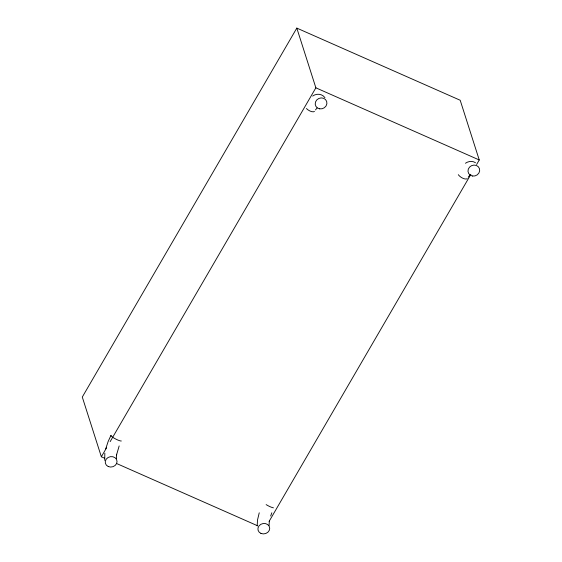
<?xml version="1.0" encoding="UTF-8"?>
<svg xmlns="http://www.w3.org/2000/svg" width="562" height="562" viewBox="0 0 562 562"><rect width="100%" height="100%" fill="white"/><g stroke="black" fill="none" stroke-linecap="round" stroke-linejoin="round"><path stroke-width="0.84" d="M104.827 453.183L104.729 460.376M269.31 521.107L269.079 525.463M105.719 448.855L108.164 441.437L110.918 435.508M259.244 512.79L257.501 520.033L257.192 525.948M119.172 445.926L116.467 455.178L116.636 454.251L116.411 458.613M270.666 516.007L271.839 512.783M476.604 164.518L479.246 159.973L460.194 100.254L296.813 28.1L82.291 397.06L101.35 456.773L104.553 458.185M101.35 456.773L106.632 447.682M110.159 441.62L315.872 87.82L296.813 28.1M269.128 521.353L470.879 174.368M315.486 109.941L317.073 107.932M468.258 177.121L469.853 175.119M312.655 96.074C316.364 93.222 322.209 93.685 324.948 97.669M465.434 163.254C468.294 161.196 472.537 160.627 475.515 162.762M315.872 87.82L479.246 159.973M116.566 463.495L257.515 525.744M273.441 507.837A5.95 1.012 27.1 0 1 266.135 504.613M121.329 440.994A5.95 1.012 27.1 0 1 114.732 438.508A5.95 1.012 27.1 0 1 111.135 435.325M314.474 111.452A5.95 2.712 33.6 0 1 306.416 108.536M467.254 178.632A5.95 2.712 33.6 0 1 462.947 178.294A5.95 2.712 33.6 0 1 458.304 174.684M260.923 533.394A5.95 5.199 -12.7 0 0 269.718 528.301A5.95 5.199 -12.7 0 0 260.775 524.346A5.95 5.199 -12.7 0 0 260.923 533.394M108.248 466.537A5.95 5.199 -12.7 0 0 117.044 461.444A5.95 5.199 -12.7 0 0 108.101 457.489A5.95 5.199 -12.7 0 0 108.248 466.537M319.708 108.845A5.95 5.423 -23.6 0 0 326.684 101.476A5.95 5.423 -23.6 0 0 316.799 99.903A5.95 5.423 -23.6 0 0 319.708 108.845M472.487 176.025A5.95 5.423 -23.6 0 0 479.463 168.656A5.95 5.423 -23.6 0 0 469.579 167.083A5.95 5.423 -23.6 0 0 472.487 176.025"/></g></svg>
